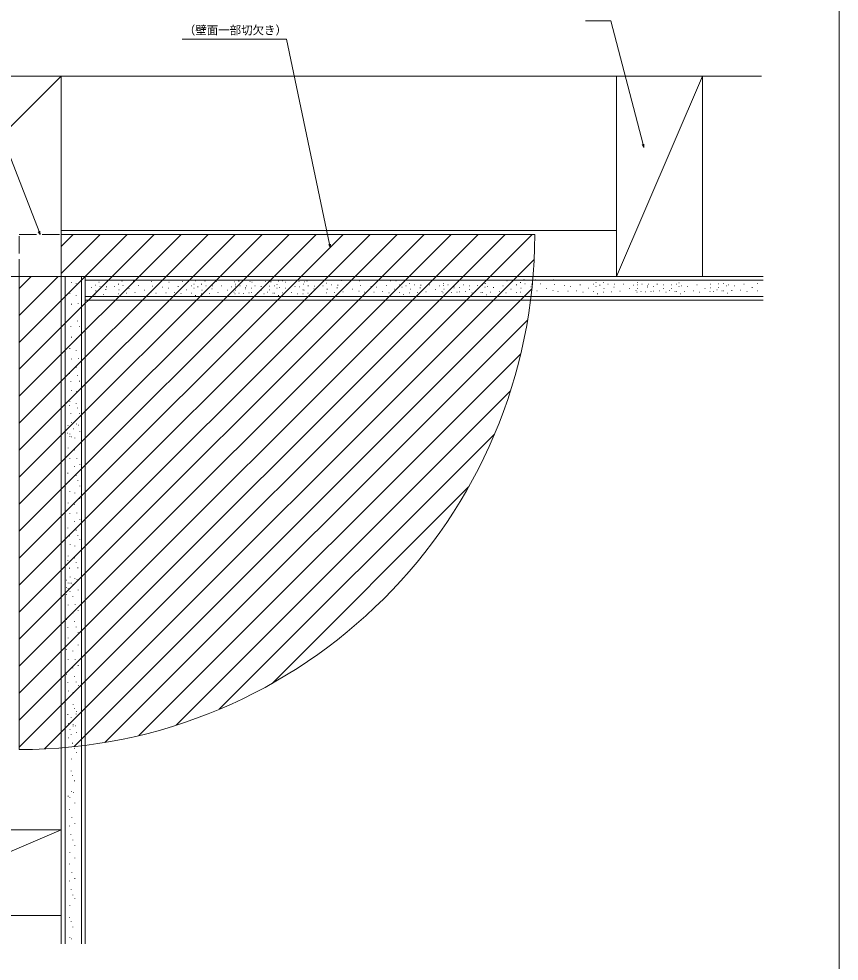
# Model space of a CAD drawing. Units: millimetres, scale not verified. Extents: x -1262 to -212, y -891 to 694.
# Drawn here: x -641.1 to -211.5, y -476.8 to 17 of the extents above; entities that cross this region are included whole.
import ezdxf
from ezdxf.enums import TextEntityAlignment as Align

# ---------------------------------------------------------------- set-up
doc = ezdxf.new("R2010")
doc.units = ezdxf.units.MM
doc.header["$LTSCALE"] = 3
doc.linetypes.add('DASHED3', pattern=[4, 3, -1])
for name, color, linetype, lineweight in [('0-1_USER1', 7, 'Continuous', 9), ('0-4_YKK_12', 2, 'Continuous', 9), ('0-5_YSS_K', 3, 'Continuous', 9), ('0-7_YKK_D', 6, 'Continuous', 9)]:
    doc.layers.add(name, color=color, linetype=linetype, lineweight=lineweight)
doc.styles.add('ＭＳ ゴシック', font='')
doc.styles.get('ＭＳ ゴシック').set_extended_font_data('MS Gothic')

msp = doc.modelspace()

# ---------------------------------------------------------------- linework, layer by layer
at = {"layer": '0-1_USER1'}
msp.add_line((-211.5, 639), (-211.5, -891), dxfattribs=at)
at = {"layer": '0-4_YKK_12'}
for p, q in [((-640.922, -364.622), (-372.222, -95.921)), ((-640.922, -350.48), (-386.364, -95.921)), ((-640.922, -336.337), (-400.506, -95.921)), ((-640.922, -322.195), (-414.648, -95.921)), ((-640.922, -308.053), (-428.79, -95.921)), ((-640.922, -293.911), (-442.932, -95.921)), ((-640.922, -279.769), (-457.074, -95.921)), ((-640.922, -265.627), (-471.217, -95.921)), ((-640.922, -251.485), (-485.359, -95.921)), ((-640.922, -237.342), (-499.501, -95.921)), ((-640.922, -223.2), (-513.643, -95.921)), ((-640.922, -209.058), (-527.785, -95.921)), ((-640.922, -194.916), (-541.927, -95.921)), ((-640.922, -180.774), (-556.069, -95.921)), ((-640.922, -166.632), (-570.211, -95.921)), ((-640.922, -152.49), (-584.354, -95.921)), ((-370.922, -95.921), (-618.922, -95.921)), ((-618.922, -102.205), (-612.638, -95.921)), ((-618.922, -116.348), (-598.496, -95.921)), ((-627.758, -365.6), (-371.243, -109.085)), ((-640.922, -124.205), (-634.638, -117.921)), ((-640.922, -138.348), (-620.496, -117.921)), ((-640.922, -365.921), (-640.922, -117.921)), ((-612.43, -364.414), (-372.43, -124.414)), ((-596.038, -362.164), (-374.679, -140.805)), ((-578.288, -358.556), (-378.288, -158.556)), ((-558.681, -353.091), (-383.752, -178.162)), ((-536.256, -344.809), (-392.034, -200.587)), ((-508.553, -331.247), (-405.596, -228.291))]:
    msp.add_line(p, q, dxfattribs=at)
at = {"layer": '0-4_YKK_12', "linetype": 'DASHED3'}
msp.add_lwpolyline([(-640.922, -117.921), (-640.922, -95.921), (-618.922, -95.921)], dxfattribs=at)
at = {"layer": '0-4_YKK_12'}
msp.add_arc((-640.922, -95.921), 270, 270, 0, dxfattribs=at)
at = {"layer": '0-5_YSS_K'}
for p, q in [((-723.922, -117.921), (-618.922, -12.921)), ((-723.922, -12.921), (-252.176, -12.921)), ((-618.922, -117.921), (-618.922, -12.921)), ((-283.064, -12.921), (-328.064, -117.921)), ((-328.064, -13.058), (-328.064, -118.058)), ((-283.064, -117.921), (-283.064, -13.058)), ((-618.922, -93.921), (-328.064, -93.921)), ((-723.922, -117.921), (-618.922, -117.921)), ((-618.922, -117.921), (-251.372, -117.921)), ((-618.922, -467.719), (-618.922, -117.921)), ((-616.922, -467.719), (-616.922, -117.921)), ((-608.422, -467.719), (-608.422, -117.921)), ((-608.422, -118.075), (-608.422, -118.274)), ((-606.422, -117.921), (-606.422, -467.719)), ((-613.609, -120.956), (-613.609, -121.156)), ((-611.047, -121.652), (-611.047, -121.852)), ((-251.372, -119.921), (-606.422, -119.921)), ((-601.032, -122.495), (-601.219, -122.495)), ((-599.155, -120.914), (-599.342, -120.914)), ((-598.611, -123.285), (-598.799, -123.285)), ((-595.153, -123.433), (-595.341, -123.433)), ((-590.796, -123.285), (-590.983, -123.285)), ((-588.869, -121.951), (-589.056, -121.951)), ((-586.992, -120.37), (-587.179, -120.37)), ((-586.448, -122.742), (-586.636, -122.742)), ((-582.99, -122.89), (-583.178, -122.89)), ((-581.113, -120.519), (-581.3, -120.519)), ((-578.445, -122.742), (-578.633, -122.742)), ((-571.546, -120.651), (-571.733, -120.651)), ((-571.035, -123.087), (-571.223, -123.087)), ((-562.407, -120.947), (-562.594, -120.947)), ((-557.617, -123.204), (-557.804, -123.204)), ((-555.468, -120.61), (-555.655, -120.61)), ((-552.553, -120.758), (-552.741, -120.758)), ((-550.577, -122.808), (-550.764, -122.808)), ((-549.293, -122.043), (-549.48, -122.043)), ((-548.7, -120.314), (-548.887, -120.314)), ((-547.314, -123.336), (-547.501, -123.336)), ((-545.387, -122.003), (-545.574, -122.003)), ((-543.51, -120.422), (-543.697, -120.422)), ((-542.966, -122.793), (-543.154, -122.793)), ((-539.508, -122.941), (-539.696, -122.941)), ((-537.631, -120.57), (-537.818, -120.57)), ((-534.963, -122.793), (-535.151, -122.793)), ((-529.641, -123.336), (-529.828, -123.336)), ((-528.064, -120.702), (-528.251, -120.702)), ((-527.714, -122.003), (-527.901, -122.003)), ((-527.553, -123.139), (-527.74, -123.139)), ((-525.837, -120.422), (-526.024, -120.422)), ((-525.293, -122.793), (-525.481, -122.793)), ((-521.835, -122.941), (-522.023, -122.941)), ((-519.958, -120.57), (-520.145, -120.57)), ((-518.925, -120.999), (-519.112, -120.999)), ((-517.29, -122.793), (-517.478, -122.793)), ((-514.135, -123.255), (-514.322, -123.255)), ((-511.986, -120.662), (-512.173, -120.662)), ((-510.391, -120.702), (-510.578, -120.702)), ((-509.88, -123.139), (-510.068, -123.139)), ((-509.071, -120.81), (-509.258, -120.81)), ((-508.934, -120.184), (-509.122, -120.184)), ((-507.095, -122.86), (-507.282, -122.86)), ((-505.811, -122.094), (-505.998, -122.094)), ((-505.218, -120.365), (-505.405, -120.365)), ((-503.055, -120.332), (-503.243, -120.332)), ((-501.252, -120.999), (-501.439, -120.999)), ((-496.462, -123.255), (-496.649, -123.255)), ((-494.313, -120.662), (-494.5, -120.662)), ((-493.957, -123.403), (-494.144, -123.403)), ((-492.03, -122.07), (-492.218, -122.07)), ((-491.398, -120.81), (-491.586, -120.81)), ((-490.153, -120.489), (-490.34, -120.489)), ((-489.61, -122.86), (-489.797, -122.86)), ((-489.422, -122.86), (-489.61, -122.86)), ((-486.151, -123.008), (-486.339, -123.008)), ((-481.794, -122.86), (-481.981, -122.86)), ((-479.867, -121.526), (-480.055, -121.526)), ((-477.99, -119.945), (-478.177, -119.945)), ((-477.447, -122.317), (-477.634, -122.317)), ((-473.988, -122.465), (-474.176, -122.465)), ((-472.111, -120.094), (-472.299, -120.094)), ((-469.444, -122.317), (-469.631, -122.317)), ((-462.544, -120.226), (-462.731, -120.226)), ((-462.033, -122.662), (-462.221, -122.662)), ((-456.665, -123.19), (-456.852, -123.19)), ((-453.405, -120.522), (-453.592, -120.522)), ((-448.615, -122.779), (-448.802, -122.779)), ((-446.466, -120.185), (-446.653, -120.185)), ((-443.551, -120.333), (-443.739, -120.333)), ((-441.575, -122.384), (-441.763, -122.384)), ((-440.291, -121.618), (-440.478, -121.618)), ((-439.698, -119.889), (-439.885, -119.889)), ((-438.312, -122.911), (-438.499, -122.911)), ((-436.385, -121.578), (-436.572, -121.578)), ((-433.964, -122.368), (-434.152, -122.368)), ((-430.506, -122.516), (-430.694, -122.516)), ((-425.961, -122.368), (-426.149, -122.368)), ((-420.639, -122.911), (-420.826, -122.911)), ((-418.712, -121.578), (-418.9, -121.578)), ((-418.551, -122.714), (-418.739, -122.714)), ((-416.292, -122.368), (-416.479, -122.368)), ((-413.183, -123.241), (-413.37, -123.241)), ((-412.833, -122.516), (-413.021, -122.516)), ((-408.288, -122.368), (-408.476, -122.368)), ((-405.133, -122.83), (-405.32, -122.83)), ((-400.878, -122.714), (-401.066, -122.714)), ((-398.093, -122.435), (-398.281, -122.435)), ((-396.809, -121.669), (-396.996, -121.669)), ((-395.51, -123.241), (-395.698, -123.241)), ((-387.46, -122.83), (-387.647, -122.83)), ((-385.311, -120.237), (-385.498, -120.237)), ((-382.396, -120.385), (-382.584, -120.385)), ((-380.42, -122.435), (-380.608, -122.435)), ((-380.233, -122.435), (-380.42, -122.435)), ((-378.306, -121.101), (-378.494, -121.101)), ((-376.429, -119.52), (-376.616, -119.52)), ((-375.886, -121.892), (-376.073, -121.892)), ((-372.428, -122.04), (-372.615, -122.04)), ((-370.55, -119.669), (-370.738, -119.669)), ((-367.883, -121.892), (-368.07, -121.892)), ((-360.983, -119.801), (-361.17, -119.801)), ((-360.472, -122.237), (-360.66, -122.237)), ((-355.104, -122.765), (-355.292, -122.765)), ((-352.041, -123.209), (-352.229, -123.209)), ((-347.054, -122.354), (-347.241, -122.354)), ((-340.014, -121.958), (-340.202, -121.958)), ((-338.755, -123.169), (-338.942, -123.169)), ((-338.73, -121.193), (-338.917, -121.193)), ((-336.751, -122.486), (-336.938, -122.486)), ((-334.824, -121.153), (-335.012, -121.153)), ((-332.403, -121.943), (-332.591, -121.943)), ((-328.945, -122.091), (-329.133, -122.091)), ((-324.401, -121.943), (-324.588, -121.943)), ((-319.078, -122.486), (-319.265, -122.486)), ((-317.151, -121.153), (-317.339, -121.153)), ((-316.99, -122.289), (-317.178, -122.289)), ((-314.731, -121.943), (-314.918, -121.943)), ((-311.622, -122.816), (-311.809, -122.816)), ((-311.273, -122.091), (-311.46, -122.091)), ((-308.559, -123.261), (-308.747, -123.261)), ((-306.728, -121.943), (-306.915, -121.943)), ((-303.572, -122.405), (-303.759, -122.405)), ((-299.317, -122.289), (-299.505, -122.289)), ((-296.532, -122.01), (-296.72, -122.01)), ((-295.273, -123.22), (-295.46, -123.22)), ((-295.248, -121.244), (-295.435, -121.244)), ((-293.949, -122.816), (-294.137, -122.816)), ((-290.886, -123.261), (-291.074, -123.261)), ((-285.899, -122.405), (-286.086, -122.405)), ((-278.859, -122.01), (-279.047, -122.01)), ((-278.859, -122.01), (-279.047, -122.01)), ((-274.605, -121.894), (-274.792, -121.894)), ((-271.82, -121.615), (-272.007, -121.615)), ((-270.56, -122.825), (-270.747, -122.825)), ((-269.237, -122.421), (-269.424, -122.421)), ((-266.174, -122.866), (-266.361, -122.866)), ((-261.186, -122.01), (-261.374, -122.01)), ((-254.147, -121.615), (-254.334, -121.615)), ((-614.527, -126.903), (-614.527, -127.102)), ((-611.206, -127.883), (-611.206, -128.083)), ((-608.422, -124.625), (-608.422, -124.825)), ((-602.959, -123.828), (-603.146, -123.828)), ((-601.18, -127.533), (-601.368, -127.533)), ((-600.736, -125.557), (-600.923, -125.557)), ((-596.734, -127.336), (-596.922, -127.336)), ((-595.499, -124.866), (-595.686, -124.866)), ((-589.017, -126.99), (-589.205, -126.99)), ((-588.573, -125.014), (-588.76, -125.014)), ((-584.571, -126.792), (-584.759, -126.792)), ((-583.336, -124.322), (-583.523, -124.322)), ((-580.273, -126.397), (-580.461, -126.397)), ((-575.202, -125.097), (-575.389, -125.097)), ((-571.892, -126.184), (-572.079, -126.184)), ((-569.158, -126.694), (-569.345, -126.694)), ((-565.667, -123.615), (-565.854, -123.615)), ((-564.037, -126.579), (-564.224, -126.579)), ((-562.604, -124.059), (-562.792, -124.059)), ((-559.469, -126.291), (-559.657, -126.291)), ((-556.135, -126.983), (-556.322, -126.983)), ((-553.393, -125.007), (-553.58, -125.007)), ((-550.701, -126.711), (-550.888, -126.711)), ((-549.317, -124.019), (-549.505, -124.019)), ((-548.538, -127.931), (-548.726, -127.931)), ((-545.535, -127.041), (-545.723, -127.041)), ((-545.091, -125.066), (-545.278, -125.066)), ((-541.089, -126.844), (-541.276, -126.844)), ((-539.854, -124.374), (-540.041, -124.374)), ((-536.791, -126.449), (-536.978, -126.449)), ((-531.719, -125.148), (-531.907, -125.148)), ((-528.41, -126.235), (-528.597, -126.235)), ((-527.862, -127.041), (-528.05, -127.041)), ((-527.418, -125.066), (-527.605, -125.066)), ((-525.676, -126.745), (-525.863, -126.745)), ((-523.416, -126.844), (-523.604, -126.844)), ((-522.185, -123.666), (-522.372, -123.666)), ((-522.181, -124.374), (-522.368, -124.374)), ((-520.555, -126.63), (-520.742, -126.63)), ((-519.122, -124.111), (-519.309, -124.111)), ((-519.118, -126.449), (-519.306, -126.449)), ((-515.987, -126.343), (-516.175, -126.343)), ((-514.047, -125.148), (-514.234, -125.148)), ((-512.653, -127.034), (-512.84, -127.034)), ((-510.737, -126.235), (-510.924, -126.235)), ((-509.911, -125.058), (-510.098, -125.058)), ((-508.003, -126.745), (-508.19, -126.745)), ((-507.219, -126.763), (-507.406, -126.763)), ((-505.835, -124.07), (-506.023, -124.07)), ((-505.056, -127.982), (-505.244, -127.982)), ((-504.512, -123.666), (-504.699, -123.666)), ((-502.882, -126.63), (-503.069, -126.63)), ((-501.449, -124.111), (-501.637, -124.111)), ((-498.314, -126.343), (-498.502, -126.343)), ((-494.98, -127.034), (-495.167, -127.034)), ((-492.238, -125.058), (-492.425, -125.058)), ((-492.178, -127.108), (-492.366, -127.108)), ((-491.734, -125.132), (-491.921, -125.132)), ((-489.546, -126.763), (-489.733, -126.763)), ((-487.732, -126.911), (-487.92, -126.911)), ((-486.497, -124.441), (-486.685, -124.441)), ((-480.015, -126.565), (-480.203, -126.565)), ((-479.571, -124.589), (-479.758, -124.589)), ((-475.569, -126.367), (-475.757, -126.367)), ((-474.334, -123.897), (-474.522, -123.897)), ((-471.271, -125.972), (-471.459, -125.972)), ((-466.2, -124.672), (-466.387, -124.672)), ((-462.89, -125.759), (-463.077, -125.759)), ((-460.156, -126.269), (-460.343, -126.269)), ((-455.035, -126.154), (-455.222, -126.154)), ((-453.602, -123.634), (-453.79, -123.634)), ((-450.468, -125.866), (-450.655, -125.866)), ((-447.133, -126.558), (-447.32, -126.558)), ((-444.391, -124.582), (-444.578, -124.582)), ((-441.699, -126.286), (-441.886, -126.286)), ((-440.316, -123.594), (-440.503, -123.594)), ((-439.537, -127.506), (-439.724, -127.506)), ((-436.533, -126.616), (-436.721, -126.616)), ((-436.089, -124.64), (-436.276, -124.64)), ((-432.087, -126.419), (-432.275, -126.419)), ((-430.852, -123.949), (-431.039, -123.949)), ((-427.789, -126.024), (-427.977, -126.024)), ((-422.718, -124.723), (-422.905, -124.723)), ((-419.408, -125.81), (-419.595, -125.81)), ((-418.86, -126.616), (-419.048, -126.616)), ((-418.416, -124.64), (-418.603, -124.64)), ((-416.674, -126.32), (-416.861, -126.32)), ((-414.414, -126.419), (-414.602, -126.419)), ((-413.179, -123.949), (-413.367, -123.949)), ((-411.553, -126.205), (-411.74, -126.205)), ((-410.12, -123.686), (-410.308, -123.686)), ((-410.116, -126.024), (-410.304, -126.024)), ((-406.985, -125.918), (-407.173, -125.918)), ((-405.045, -124.723), (-405.232, -124.723)), ((-403.651, -126.609), (-403.838, -126.609)), ((-401.735, -125.81), (-401.922, -125.81)), ((-400.909, -124.633), (-401.096, -124.633)), ((-399.001, -126.32), (-399.188, -126.32)), ((-398.217, -126.338), (-398.404, -126.338)), ((-396.833, -123.645), (-397.021, -123.645)), ((-396.054, -127.557), (-396.242, -127.557)), ((-393.88, -126.205), (-394.067, -126.205)), ((-392.447, -123.686), (-392.635, -123.686)), ((-389.313, -125.918), (-389.5, -125.918)), ((-385.978, -126.609), (-386.165, -126.609)), ((-383.236, -124.633), (-383.424, -124.633)), ((-380.544, -126.338), (-380.731, -126.338)), ((-378.455, -126.14), (-378.642, -126.14)), ((-378.01, -124.164), (-378.197, -124.164)), ((-374.008, -125.942), (-374.196, -125.942)), ((-372.773, -123.472), (-372.961, -123.472)), ((-369.711, -125.547), (-369.898, -125.547)), ((-364.639, -124.247), (-364.826, -124.247)), ((-361.329, -125.334), (-361.516, -125.334)), ((-358.595, -125.844), (-358.783, -125.844)), ((-353.474, -125.729), (-353.661, -125.729)), ((-348.907, -125.441), (-349.094, -125.441)), ((-345.572, -126.133), (-345.759, -126.133)), ((-342.83, -124.157), (-343.018, -124.157)), ((-340.138, -125.861), (-340.325, -125.861)), ((-337.976, -127.081), (-338.163, -127.081)), ((-334.972, -126.192), (-335.16, -126.192)), ((-334.528, -124.215), (-334.715, -124.215)), ((-330.526, -125.994), (-330.714, -125.994)), ((-329.291, -123.524), (-329.479, -123.524)), ((-326.228, -125.599), (-326.416, -125.599)), ((-321.157, -124.298), (-321.344, -124.298)), ((-317.847, -125.385), (-318.034, -125.385)), ((-317.3, -126.192), (-317.487, -126.192)), ((-316.855, -124.215), (-317.042, -124.215)), ((-315.113, -125.895), (-315.3, -125.895)), ((-312.853, -125.994), (-313.041, -125.994)), ((-311.618, -123.524), (-311.806, -123.524)), ((-309.992, -125.78), (-310.179, -125.78)), ((-308.556, -125.599), (-308.743, -125.599)), ((-305.425, -125.493), (-305.612, -125.493)), ((-303.484, -124.298), (-303.671, -124.298)), ((-302.09, -126.184), (-302.277, -126.184)), ((-300.174, -125.385), (-300.361, -125.385)), ((-299.348, -124.208), (-299.535, -124.208)), ((-297.44, -125.895), (-297.628, -125.895)), ((-296.656, -125.913), (-296.843, -125.913)), ((-294.493, -127.132), (-294.681, -127.132)), ((-292.319, -125.78), (-292.506, -125.78)), ((-287.752, -125.493), (-287.939, -125.493)), ((-284.417, -126.184), (-284.604, -126.184)), ((-281.675, -124.208), (-281.863, -124.208)), ((-278.983, -125.913), (-279.17, -125.913)), ((-278.771, -123.903), (-278.959, -123.903)), ((-277.377, -125.789), (-277.565, -125.789)), ((-275.461, -124.99), (-275.649, -124.99)), ((-274.636, -123.813), (-274.823, -123.813)), ((-272.728, -125.5), (-272.915, -125.5)), ((-271.943, -125.517), (-272.131, -125.517)), ((-269.781, -126.737), (-269.968, -126.737)), ((-267.607, -125.385), (-267.794, -125.385)), ((-263.039, -125.098), (-263.226, -125.098)), ((-259.704, -125.789), (-259.892, -125.789)), ((-256.963, -123.813), (-257.15, -123.813)), ((-254.27, -125.517), (-254.458, -125.517)), ((-613.609, -132.386), (-613.609, -132.585)), ((-610.006, -132.196), (-610.006, -132.395)), ((-606.422, -128.421), (-251.372, -128.421)), ((-251.372, -130.421), (-606.422, -130.421)), ((-611.206, -136.688), (-611.206, -136.887)), ((-608.422, -135.437), (-608.422, -135.637)), ((-614.624, -140.04), (-614.624, -140.24)), ((-610.386, -141.179), (-610.386, -141.378)), ((-613.865, -144.215), (-613.865, -144.415)), ((-609.437, -144.026), (-609.437, -144.225)), ((-608.396, -146.789), (-608.396, -146.988)), ((-613.583, -149.67), (-613.583, -149.87)), ((-611.021, -150.366), (-611.021, -150.566)), ((-614.5, -155.617), (-614.5, -155.816)), ((-611.179, -156.597), (-611.179, -156.797)), ((-608.396, -153.339), (-608.396, -153.539)), ((-613.583, -161.1), (-613.583, -161.299)), ((-609.98, -160.91), (-609.98, -161.11)), ((-611.179, -165.402), (-611.179, -165.601)), ((-608.396, -164.151), (-608.396, -164.351)), ((-614.598, -168.754), (-614.598, -168.954)), ((-610.36, -169.893), (-610.36, -170.092)), ((-609.411, -172.74), (-609.411, -172.939)), ((-613.839, -172.929), (-613.839, -173.129)), ((-613.521, -177.536), (-613.521, -177.735)), ((-608.334, -174.654), (-608.334, -174.854)), ((-610.959, -178.232), (-610.959, -178.431)), ((-614.598, -185.645), (-614.598, -185.845)), ((-614.438, -183.482), (-614.438, -183.682)), ((-611.117, -184.463), (-611.117, -184.662)), ((-610.36, -186.784), (-610.36, -186.983)), ((-613.839, -189.821), (-613.839, -190.02)), ((-609.411, -189.631), (-609.411, -189.83)), ((-615.474, -196.131), (-615.287, -196.131)), ((-613.521, -194.427), (-613.521, -194.626)), ((-610.959, -195.123), (-610.959, -195.322)), ((-610.04, -195.859), (-609.853, -195.859)), ((-615.598, -200.034), (-615.41, -200.034)), ((-614.438, -200.374), (-614.438, -200.573)), ((-614.438, -201.885), (-614.438, -202.084)), ((-613.622, -202.084), (-613.434, -202.084)), ((-612.782, -197.835), (-612.594, -197.835)), ((-609.251, -199.003), (-609.251, -199.202)), ((-611.876, -202.58), (-611.876, -202.78)), ((-609.251, -205.554), (-609.251, -205.753)), ((-615.355, -207.831), (-615.355, -208.03)), ((-612.034, -208.811), (-612.034, -209.011)), ((-614.438, -213.314), (-614.438, -213.513)), ((-610.835, -213.124), (-610.835, -213.324)), ((-609.251, -216.365), (-609.251, -216.565)), ((-615.453, -220.968), (-615.453, -221.168)), ((-612.034, -217.616), (-612.034, -217.815)), ((-611.215, -222.107), (-611.215, -222.306)), ((-614.694, -225.144), (-614.694, -225.343)), ((-610.266, -224.954), (-610.266, -225.153)), ((-614.412, -230.599), (-614.412, -230.798)), ((-611.85, -231.295), (-611.85, -231.494)), ((-609.225, -227.717), (-609.225, -227.916)), ((-615.329, -236.545), (-615.329, -236.744)), ((-609.225, -234.268), (-609.225, -234.467)), ((-612.008, -237.526), (-612.008, -237.725)), ((-610.809, -241.838), (-610.809, -242.038)), ((-614.412, -242.028), (-614.412, -242.227)), ((-612.008, -246.33), (-612.008, -246.529)), ((-609.225, -245.08), (-609.225, -245.279)), ((-615.427, -249.682), (-615.427, -249.882)), ((-611.189, -250.821), (-611.189, -251.021)), ((-614.668, -253.858), (-614.668, -254.057)), ((-610.24, -253.668), (-610.24, -253.867)), ((-609.162, -255.582), (-609.162, -255.782)), ((-614.35, -258.464), (-614.35, -258.664)), ((-611.788, -259.16), (-611.788, -259.359)), ((-615.427, -266.574), (-615.427, -266.773)), ((-615.267, -264.411), (-615.267, -264.61)), ((-611.946, -265.391), (-611.946, -265.59)), ((-614.668, -270.749), (-614.668, -270.948)), ((-611.189, -267.712), (-611.189, -267.912)), ((-610.24, -270.559), (-610.24, -270.758)), ((-614.35, -275.355), (-614.35, -275.555)), ((-611.788, -276.051), (-611.788, -276.251)), ((-616.426, -280.962), (-616.239, -280.962)), ((-616.303, -277.059), (-616.115, -277.059)), ((-615.267, -278.564), (-615.267, -278.764)), ((-615.267, -281.302), (-615.267, -281.501)), ((-614.45, -278.764), (-614.263, -278.764)), ((-613.61, -278.764), (-613.423, -278.764)), ((-612.705, -279.26), (-612.705, -279.459)), ((-610.869, -276.787), (-610.681, -276.787)), ((-616.184, -284.511), (-616.184, -284.71)), ((-614.45, -283.012), (-614.263, -283.012)), ((-612.863, -285.491), (-612.863, -285.69)), ((-610.08, -282.233), (-610.08, -282.433)), ((-615.267, -289.994), (-615.267, -290.193)), ((-611.664, -289.804), (-611.664, -290.003)), ((-612.863, -294.295), (-612.863, -294.495)), ((-610.08, -293.045), (-610.08, -293.244)), ((-616.282, -297.648), (-616.282, -297.847)), ((-612.043, -298.787), (-612.043, -298.986)), ((-615.523, -301.823), (-615.523, -302.022)), ((-611.095, -301.633), (-611.095, -301.833)), ((-610.053, -304.396), (-610.053, -304.596)), ((-615.241, -307.278), (-615.241, -307.478)), ((-612.679, -307.974), (-612.679, -308.173)), ((-610.053, -310.947), (-610.053, -311.147)), ((-616.158, -313.225), (-616.158, -313.424)), ((-612.837, -314.205), (-612.837, -314.405)), ((-615.241, -318.708), (-615.241, -318.907)), ((-611.638, -318.518), (-611.638, -318.717)), ((-612.837, -323.009), (-612.837, -323.209)), ((-610.053, -321.759), (-610.053, -321.959)), ((-616.256, -326.362), (-616.256, -326.561)), ((-615.496, -330.537), (-615.496, -330.737)), ((-612.017, -327.501), (-612.017, -327.7)), ((-611.068, -330.347), (-611.068, -330.547)), ((-615.178, -335.144), (-615.178, -335.343)), ((-609.991, -332.262), (-609.991, -332.461)), ((-612.616, -335.84), (-612.616, -336.039)), ((-612.774, -342.071), (-612.774, -342.27)), ((-612.017, -344.392), (-612.017, -344.591)), ((-615.496, -347.428), (-615.496, -347.628)), ((-613.816, -349.154), (-613.816, -349.354)), ((-611.068, -347.239), (-611.068, -347.438)), ((-611.032, -345.896), (-611.032, -346.096)), ((-615.178, -352.035), (-615.178, -352.234)), ((-614.439, -355.443), (-614.252, -355.443)), ((-612.616, -352.731), (-612.616, -352.93)), ((-612.616, -353.467), (-612.616, -353.667)), ((-611.697, -353.467), (-611.51, -353.467)), ((-615.279, -359.692), (-615.092, -359.692)), ((-613.816, -357.959), (-613.816, -358.158)), ((-611.032, -356.708), (-611.032, -356.908)), ((-612.996, -362.45), (-612.996, -362.649)), ((-612.047, -365.297), (-612.047, -365.496)), ((-610.97, -367.211), (-610.97, -367.411)), ((-613.595, -370.789), (-613.595, -370.988)), ((-613.753, -377.02), (-613.753, -377.219)), ((-612.996, -379.341), (-612.996, -379.54)), ((-612.047, -382.188), (-612.047, -382.387)), ((-613.595, -387.68), (-613.595, -387.879)), ((-612.676, -388.416), (-612.489, -388.416)), ((-615.418, -390.392), (-615.231, -390.392)), ((-614.512, -390.889), (-614.512, -391.088)), ((-611.887, -393.862), (-611.887, -394.061)), ((-614.67, -397.12), (-614.67, -397.319)), ((-613.471, -401.433), (-613.471, -401.632)), ((-611.887, -404.674), (-611.887, -404.873)), ((-723.922, -452.921), (-618.922, -407.921)), ((-618.922, -407.921), (-723.922, -407.921)), ((-614.67, -405.924), (-614.67, -406.124)), ((-613.851, -410.416), (-613.851, -410.615)), ((-612.902, -413.262), (-612.902, -413.462)), ((-614.486, -419.603), (-614.486, -419.802)), ((-611.861, -416.025), (-611.861, -416.225)), ((-611.861, -422.576), (-611.861, -422.775)), ((-614.644, -425.834), (-614.644, -426.033)), ((-613.445, -430.147), (-613.445, -430.346)), ((-611.861, -433.388), (-611.861, -433.587)), ((-614.644, -434.638), (-614.644, -434.838)), ((-613.825, -439.13), (-613.825, -439.329)), ((-612.876, -441.976), (-612.876, -442.176)), ((-611.798, -443.891), (-611.798, -444.09)), ((-614.424, -447.469), (-614.424, -447.668)), ((-618.922, -452.921), (-723.922, -452.921)), ((-614.582, -453.7), (-614.582, -453.899)), ((-613.825, -456.021), (-613.825, -456.22)), ((-612.876, -458.867), (-612.876, -459.067)), ((-614.424, -464.36), (-614.424, -464.559)), ((-613.505, -465.096), (-613.317, -465.096))]:
    msp.add_line(p, q, dxfattribs=at)
at = {"layer": '0-7_YKK_D'}
for p, q in [((-630.539, -94.337), (-670.215, 7.621)), ((-313.781, -50.407), (-314.209, -48.762)), ((-629.922, -95.921), (-630.539, -94.337)), ((-478.082, -102.787), (-478.431, -101.123))]:
    msp.add_line(p, q, dxfattribs=at)
for points in [[(-314.209, -48.762), (-331.056, 16.013), (-344.366, 16.013)], [(-478.431, -101.123), (-500.991, 6.384), (-555.531, 6.384)], [(-313.768, -48.647), (-313.781, -50.407), (-314.65, -48.876)], [(-630.114, -94.172), (-629.922, -95.921), (-630.963, -94.502)], [(-477.985, -101.029), (-478.082, -102.787), (-478.877, -101.216)]]:
    msp.add_lwpolyline(points, dxfattribs=at)

# ---------------------------------------------------------------- texts
at = {"layer": '0-7_YKK_D', "color": 4, "style": 'ＭＳ ゴシック'}
msp.add_text('（壁面一部切欠き）', height=4.399, dxfattribs=at).set_placement((-554.736, 7.551), align=Align.BOTTOM_LEFT)

doc.saveas('drawing.dxf')
